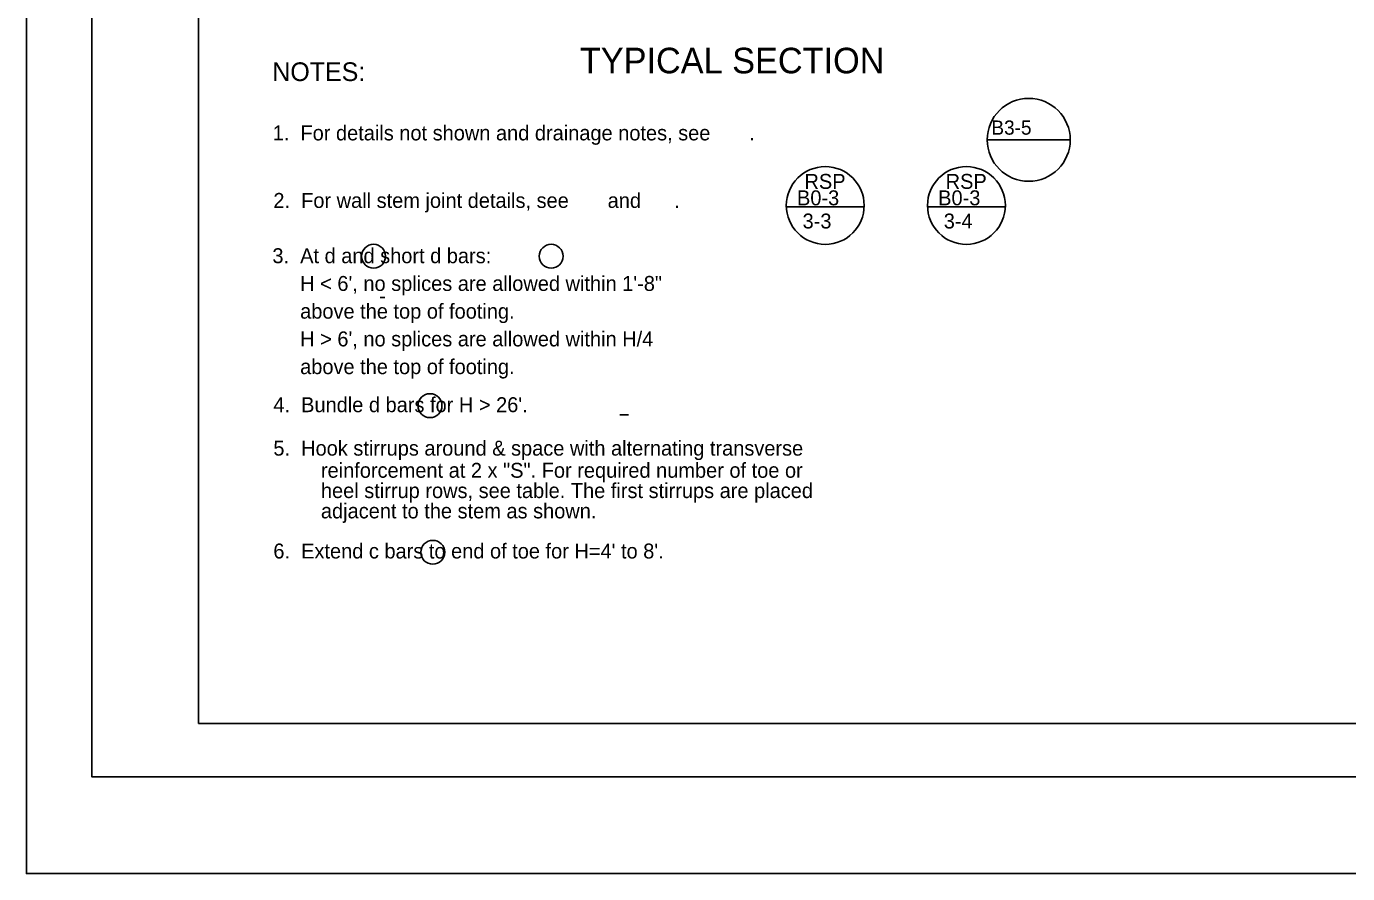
# Model space of a CAD drawing. Extents: x -894 to 866, y -476 to 714.
# Drawn here: x -894 to -275, y -476 to -79 of the extents above; entities that cross this region are included whole.
import ezdxf

# ---------------------------------------------------------------- set-up
doc = ezdxf.new("R2010")
doc.units = 0
for name, color, linetype in [('10 Sheet Format', 7, 'Continuous'), ('16 Main Anno', 7, 'Continuous'), ('60 Nongeo Data', 7, 'Continuous')]:
    doc.layers.add(name, color=color, linetype=linetype)

msp = doc.modelspace()

# ---------------------------------------------------------------- linework, layer by layer
at = {"layer": '10 Sheet Format'}
for p, q in [((-813.45, 643.96), (-813.45, -406.04)), ((-813.45, -406.04), (811.55, -406.04))]:
    msp.add_line(p, q, dxfattribs=at)
for points in [[(-894.04, 713.56), (865.96, 713.56), (865.96, -476.44), (-894.04, -476.44)], [(-863.43, 668.97), (836.57, 668.97), (836.57, -431.03), (-863.43, -431.03)], [(-863.43, 668.97), (836.57, 668.97), (836.57, -431.03), (-863.43, -431.03)]]:
    msp.add_lwpolyline(points, close=True, dxfattribs=at)
at = {"layer": '60 Nongeo Data'}
for p, q in [((-444.01, -132.52), (-405.13, -132.52)), ((-538.11, -163.96), (-501.65, -163.96)), ((-471.98, -163.96), (-435.52, -163.96)), ((-616.03, -261.4), (-611.97, -261.4))]:
    msp.add_line(p, q, dxfattribs=at)
for centre, radius in [((-424.57, -132.52), 19.44), ((-519.88, -163.3), 18.23), ((-453.75, -163.3), 18.23), ((-731.42, -187.1), 5.6), ((-648.25, -187.1), 5.6), ((-705.01, -257.12), 5.6), ((-703.72, -325.84), 5.6)]:
    msp.add_circle(centre, radius, dxfattribs=at)

# ---------------------------------------------------------------- texts
at = {"layer": '16 Main Anno'}
for s, height, p in [('TYPICAL SECTION', 12, (-634.81, -101.36)), ('NOTES:', 8.75, (-778.88, -104.97)), ('-', 7, (-728.83, -209.17)), ("4.  Bundle d bars for H > 26'.", 7, (-778.38, -260.17)), ('5.  Hook stirrups around & space with alternating transverse ', 7, (-778.38, -280.54)), ("6.  Extend c bars to end of toe for H=4' to 8'.", 7, (-778.38, -328.75))]:
    msp.add_text(s, height=height, dxfattribs=at).set_placement(p)
at = {"layer": '60 Nongeo Data'}
for s, height, p in [(' B3-5', 6.65, (-444.51, -130.11)), ('1.  For details not shown and drainage notes, see       .', 7, (-778.69, -132.79)), ('RSP', 7, (-529.61, -155.51)), ('RSP', 7, (-463.48, -155.51)), ('2.  For wall stem joint details, see       and      .', 7, (-778.38, -164.43)), ('B0-3', 7, (-533.11, -163.21)), ('B0-3', 7, (-466.98, -163.21)), ('3-3', 7, (-530.49, -174.08)), ('3-4', 7, (-464.36, -174.08)), ('3.  At d and short d bars:', 7, (-778.83, -190.34)), ('     H < 6\', no splices are allowed within 1\'-8"', 7, (-778.83, -203.34)), ('     above the top of footing.', 7, (-778.83, -216.34)), ("     H > 6', no splices are allowed within H/4", 7, (-778.83, -229.34)), ('     above the top of footing.', 7, (-778.83, -242.34)), ('reinforcement at 2 x "S". For required number of toe or', 7, (-756.1, -290.91)), ('heel stirrup rows, see table. The first stirrups are placed', 7, (-756.1, -300.43)), ('adjacent to the stem as shown.', 7, (-756.1, -309.95))]:
    msp.add_text(s, height=height, dxfattribs=at).set_placement(p)

doc.saveas('drawing.dxf')
